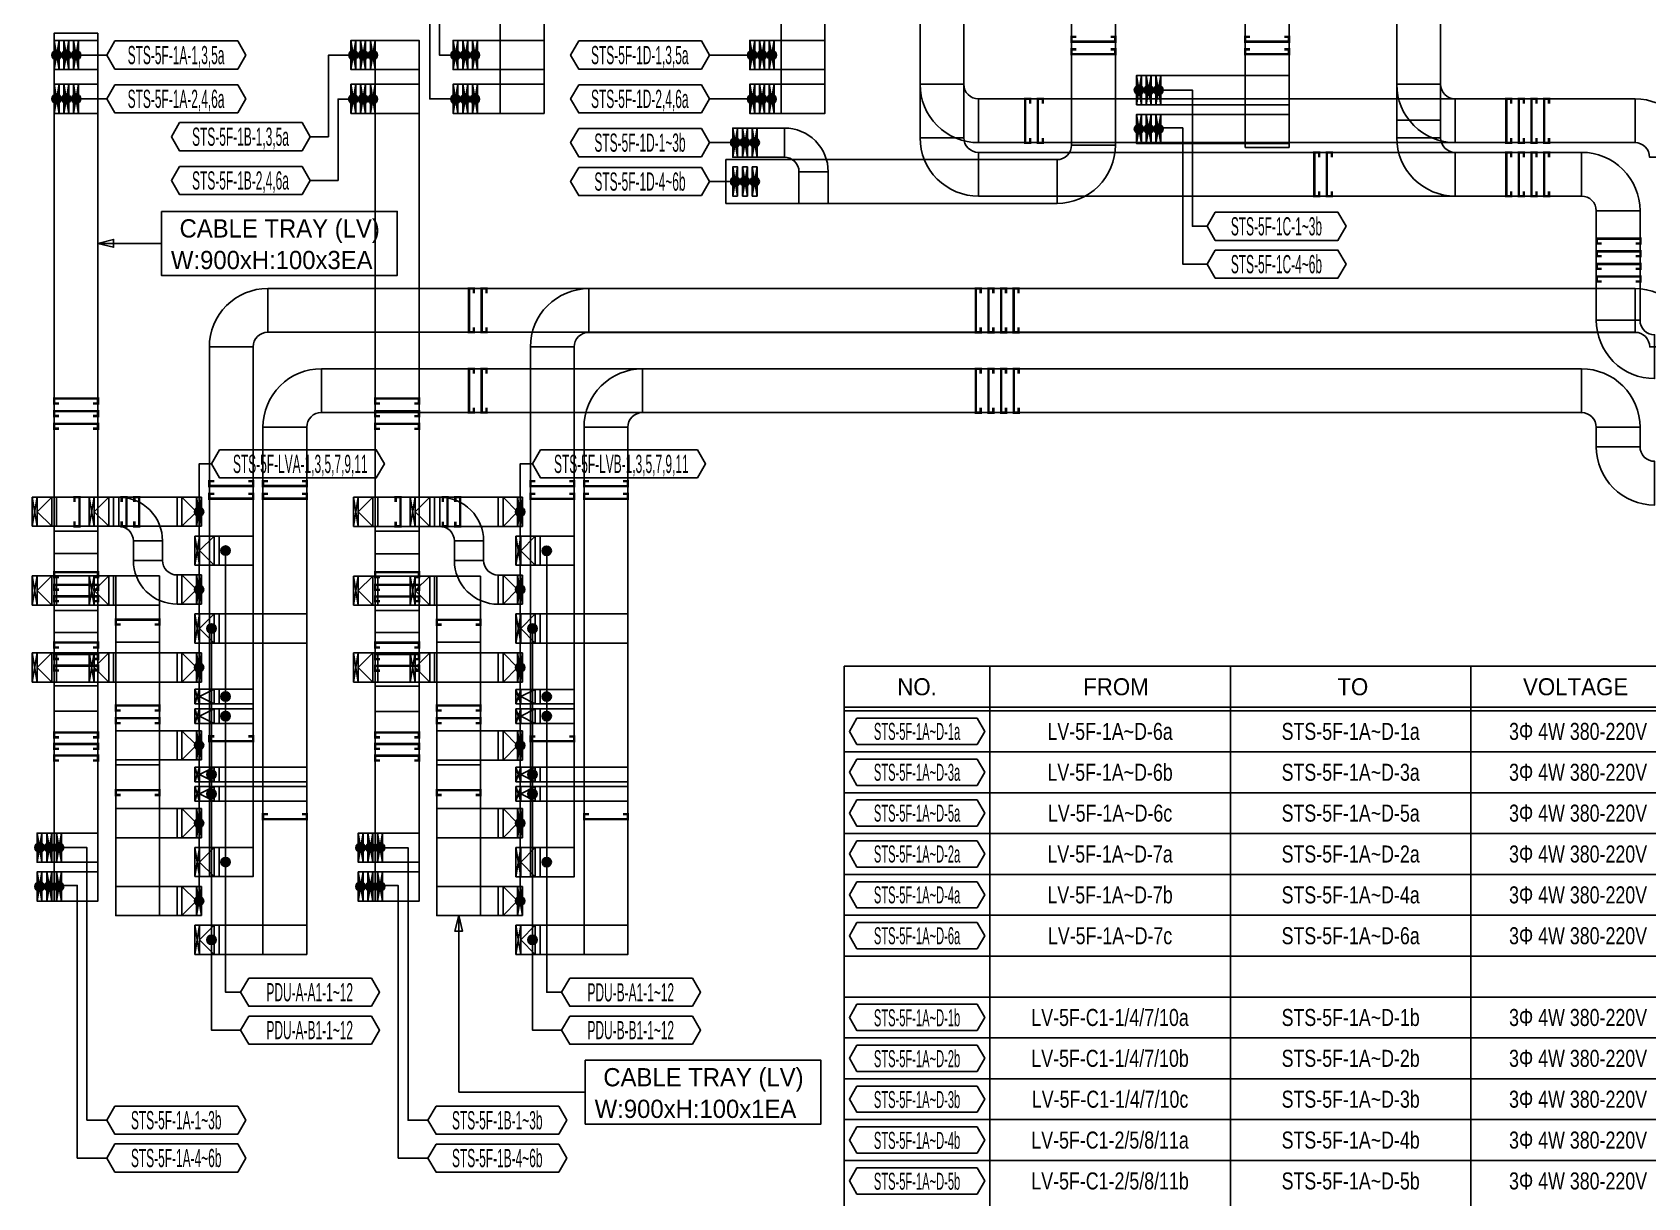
# Model space of a CAD drawing. Header units: millimetres. Extents: x -19577 to 374132, y 182625 to 847314.
# Drawn here: x 310800 to 344008, y 382614 to 406567 of the extents above; entities that cross this region are included whole.
import ezdxf
from ezdxf.enums import TextEntityAlignment as Align

# ---------------------------------------------------------------- set-up
doc = ezdxf.new("R2010")
doc.units = ezdxf.units.MM
doc.header["$LTSCALE"] = 150
for name, color, linetype in [('-----26 Electrical Cable Tray_HV_N', 30, 'Continuous'), ('-----26 Electrical Cable Tray_HV_발전기 B', 103, 'Continuous'), ('-----26 Electrical Cable Tray_LV_STS1', 3, 'Continuous'), ('-----26 Electrical Cable Tray_LV_STS2', 2, 'Continuous'), ('-----26 Electrical Cable Tray_LV_STS3', 151, 'Continuous'), ('-----26 Electrical Cable Tray_LV_STSPDU_A', 181, 'Continuous'), ('-----26 Electrical Cable Tray_LV_STSPDU_B', 41, 'Continuous'), ('-----29 Cable Schedule', 1, 'Continuous'), ('-----29 주기', 1, 'Continuous'), ('-----30 Text', 2, 'Continuous'), ('-----99 Cable Schedule', 2, 'Continuous')]:
    doc.layers.add(name, color=color, linetype=linetype)
doc.styles.add('ELEC', font='Dotum.ttf')

# ---------------------------------------------------------------- blocks, each defined once
blk = doc.blocks.new('A$495596483691')
at = {"color": 0}
for p, q in [((100, 600), (0, 600)), ((0, 600), (0, 0)), ((500, 600), (100, 600)), ((500, 0), (500, 600)), ((0, 0), (100, 0)), ((100, 0), (500, 0))]:
    blk.add_line(p, q, dxfattribs=at)
at = {"color": 8}
for p, q in [((400, 300), (100, 600)), ((100, 600), (100, 0)), ((400, 0), (400, 600)), ((400, 600), (500, 0)), ((500, 600), (400, 0)), ((400, 300), (100, 0))]:
    blk.add_line(p, q, dxfattribs=at)
blk = doc.blocks.new('A$C9a0ab699')
h = blk.add_hatch(color=0)
edge = h.paths.add_edge_path()
edge.add_arc((64, 64), 64, 720, 1080, ccw=False)
at = {"color": 0}
blk.add_circle((64, 64), 64, dxfattribs=at)
blk = doc.blocks.new('A$550585017316')
at = {"color": 0}
for p, q in [((400, 300), (0, 300)), ((0, 300), (0, 0)), ((0, 0), (400, 0)), ((500, 300), (400, 300)), ((400, 0), (500, 0)), ((500, 0), (500, 300))]:
    blk.add_line(p, q, dxfattribs=at)
at = {"color": 8}
for p, q in [((100, 0), (0, 300)), ((0, 0), (100, 300)), ((100, 150), (400, 300)), ((100, 300), (100, 0)), ((100, 150), (400, 0)), ((400, 0), (400, 300))]:
    blk.add_line(p, q, dxfattribs=at)

msp = doc.modelspace()

# ---------------------------------------------------------------- linework, layer by layer
at = {"layer": '-----26 Electrical Cable Tray_HV_N', "color": 1, "elevation": 0}
for points in [[(313455, 402887), (313455, 401572), (318302, 401572), (318302, 402887)], [(322167, 385440), (322167, 384125), (327013, 384125), (327013, 385440)]]:
    msp.add_lwpolyline(points, close=True, dxfattribs=at)
for points in [[(312150, 402229), (312470, 402309), (312470, 402149), (312150, 402229), (313455, 402229)], [(319565, 388412), (319645, 388092), (319485, 388092), (319565, 388412), (319565, 384783)], [(319565, 384783), (322167, 384783)]]:
    msp.add_lwpolyline(points, dxfattribs=at)
at = {"layer": '-----26 Electrical Cable Tray_LV_STS1', "elevation": 0}
for points in [[(321319, 416150), (320419, 416150), (320419, 404900), (321319, 404900)], [(321319, 416150), (320419, 416150), (320419, 404900), (321319, 404900)], [(321319, 416150), (320419, 416150), (320419, 404900), (321319, 404900)], [(312150, 406550), (311250, 406550), (311250, 395852), (312150, 395852)], [(312150, 406550), (311250, 406550), (311250, 395852), (312150, 395852)], [(312150, 406550), (311250, 406550), (311250, 395852), (312150, 395852)], [(312150, 406550), (311250, 406550), (311250, 394232), (312150, 394232)], [(312150, 406550), (311250, 406550), (311250, 394232), (312150, 394232)], [(312150, 406550), (311250, 406550), (311250, 394232), (312150, 394232)], [(312150, 406550), (311250, 406550), (311250, 392612), (312150, 392612)], [(312150, 406550), (311250, 406550), (311250, 392612), (312150, 392612)], [(312150, 406550), (311250, 406550), (311250, 392612), (312150, 392612)], [(318750, 406400), (317850, 406400), (317850, 395850), (318750, 395850)], [(318750, 406400), (317850, 406400), (317850, 395850), (318750, 395850)], [(318750, 406400), (317850, 406400), (317850, 395850), (318750, 395850)], [(318750, 406400), (317850, 406400), (317850, 395850), (318750, 395850)], [(318750, 406400), (317850, 406400), (317850, 395850), (318750, 395850)], [(318750, 406400), (317850, 406400), (317850, 394230), (318750, 394230)], [(318750, 406400), (317850, 406400), (317850, 394230), (318750, 394230)], [(318750, 406400), (317850, 406400), (317850, 394230), (318750, 394230)], [(318750, 406400), (317850, 406400), (317850, 394230), (318750, 394230)], [(318750, 406400), (317850, 406400), (317850, 394230), (318750, 394230)], [(318750, 406400), (317850, 406400), (317850, 392610), (318750, 392610)], [(318750, 406400), (317850, 406400), (317850, 392610), (318750, 392610)], [(318750, 406400), (317850, 406400), (317850, 392610), (318750, 392610)], [(318750, 406400), (317850, 406400), (317850, 392610), (318750, 392610)], [(318750, 406400), (317850, 406400), (317850, 392610), (318750, 392610)]]:
    msp.add_lwpolyline(points, close=True, dxfattribs=at)
at = {"layer": '-----26 Electrical Cable Tray_LV_STS1'}
for points in [[(327094, 415050), (326194, 415050), (326194, 404900), (327094, 404900)], [(327094, 415050), (326194, 415050), (326194, 404900), (327094, 404900)], [(327094, 415050), (326194, 415050), (326194, 404900), (327094, 404900)], [(312150, 406550), (311250, 406550), (311250, 395852), (312150, 395852)], [(312150, 406550), (311250, 406550), (311250, 395852), (312150, 395852)], [(312150, 406550), (311250, 406550), (311250, 394232), (312150, 394232)], [(312150, 406550), (311250, 406550), (311250, 394232), (312150, 394232)], [(312150, 406550), (311250, 406550), (311250, 392612), (312150, 392612)], [(312150, 406550), (311250, 406550), (311250, 392612), (312150, 392612)], [(311250, 405800), (311250, 406400), (312150, 406400), (312150, 405800)], [(311350, 405800), (311350, 406400), (311250, 406400), (311250, 405800)], [(311550, 405800), (311550, 406400), (311450, 406400), (311450, 405800)], [(311450, 405800), (311450, 406400), (312150, 406400), (312150, 405800)], [(311750, 405800), (311750, 406400), (311650, 406400), (311650, 405800)], [(311650, 405800), (311650, 406400), (312150, 406400), (312150, 405800)], [(317350, 405800), (317350, 406400), (318750, 406400), (318750, 405800)], [(317450, 405800), (317450, 406400), (317350, 406400), (317350, 405800)], [(317650, 405800), (317650, 406400), (317550, 406400), (317550, 405800)], [(317550, 405800), (317550, 406400), (318750, 406400), (318750, 405800)], [(317850, 405800), (317850, 406400), (317750, 406400), (317750, 405800)], [(317750, 405800), (317750, 406400), (318750, 406400), (318750, 405800)], [(319450, 405800), (319450, 406400), (321319, 406400), (321319, 405800)], [(319550, 405800), (319550, 406400), (319450, 406400), (319450, 405800)], [(319750, 405800), (319750, 406400), (319650, 406400), (319650, 405800)], [(319650, 405800), (319650, 406400), (321319, 406400), (321319, 405800)], [(319950, 405800), (319950, 406400), (319850, 406400), (319850, 405800)], [(319850, 405800), (319850, 406400), (321319, 406400), (321319, 405800)], [(325550, 405800), (325550, 406400), (327094, 406400), (327094, 405800)], [(325650, 405800), (325650, 406400), (325550, 406400), (325550, 405800)], [(325850, 405800), (325850, 406400), (325750, 406400), (325750, 405800)], [(325750, 405800), (325750, 406400), (327094, 406400), (327094, 405800)], [(326050, 405800), (326050, 406400), (325950, 406400), (325950, 405800)], [(325950, 405800), (325950, 406400), (327094, 406400), (327094, 405800)], [(311250, 404900), (311250, 405500), (312150, 405500), (312150, 404900)], [(311350, 404900), (311350, 405500), (311250, 405500), (311250, 404900)], [(311550, 404900), (311550, 405500), (311450, 405500), (311450, 404900)], [(311450, 404900), (311450, 405500), (312150, 405500), (312150, 404900)], [(311750, 404900), (311750, 405500), (311650, 405500), (311650, 404900)], [(311650, 404900), (311650, 405500), (312150, 405500), (312150, 404900)], [(317350, 404900), (317350, 405500), (318750, 405500), (318750, 404900)], [(317450, 404900), (317450, 405500), (317350, 405500), (317350, 404900)], [(317650, 404900), (317650, 405500), (317550, 405500), (317550, 404900)], [(317550, 404900), (317550, 405500), (318750, 405500), (318750, 404900)], [(317850, 404900), (317850, 405500), (317750, 405500), (317750, 404900)], [(317750, 404900), (317750, 405500), (318750, 405500), (318750, 404900)], [(319450, 404900), (319450, 405500), (321319, 405500), (321319, 404900)], [(319550, 404900), (319550, 405500), (319450, 405500), (319450, 404900)], [(319750, 404900), (319750, 405500), (319650, 405500), (319650, 404900)], [(319650, 404900), (319650, 405500), (321319, 405500), (321319, 404900)], [(319950, 404900), (319950, 405500), (319850, 405500), (319850, 404900)], [(319850, 404900), (319850, 405500), (321319, 405500), (321319, 404900)], [(325550, 404900), (325550, 405500), (327094, 405500), (327094, 404900)], [(325650, 404900), (325650, 405500), (325550, 405500), (325550, 404900)], [(325850, 404900), (325850, 405500), (325750, 405500), (325750, 404900)], [(325750, 404900), (325750, 405500), (327094, 405500), (327094, 404900)], [(326050, 404900), (326050, 405500), (325950, 405500), (325950, 404900)], [(325950, 404900), (325950, 405500), (327094, 405500), (327094, 404900)]]:
    msp.add_lwpolyline(points, close=True, dxfattribs=at)
for points in [[(311250, 405800), (311350, 406400)], [(311250, 406400), (311350, 405800)], [(311450, 405800), (311550, 406400)], [(311450, 406400), (311550, 405800)], [(311650, 405800), (311750, 406400)], [(311650, 406400), (311750, 405800)], [(317350, 405800), (317450, 406400)], [(317350, 406400), (317450, 405800)], [(317550, 405800), (317650, 406400)], [(317550, 406400), (317650, 405800)], [(317750, 405800), (317850, 406400)], [(317750, 406400), (317850, 405800)], [(319450, 405800), (319550, 406400)], [(319450, 406400), (319550, 405800)], [(319650, 405800), (319750, 406400)], [(319650, 406400), (319750, 405800)], [(319850, 405800), (319950, 406400)], [(319850, 406400), (319950, 405800)], [(325550, 405800), (325650, 406400)], [(325550, 406400), (325650, 405800)], [(325750, 405800), (325850, 406400)], [(325750, 406400), (325850, 405800)], [(325950, 405800), (326050, 406400)], [(325950, 406400), (326050, 405800)], [(311250, 404900), (311350, 405500)], [(311250, 405500), (311350, 404900)], [(311450, 404900), (311550, 405500)], [(311450, 405500), (311550, 404900)], [(311650, 404900), (311750, 405500)], [(311650, 405500), (311750, 404900)], [(317350, 404900), (317450, 405500)], [(317350, 405500), (317450, 404900)], [(317550, 404900), (317650, 405500)], [(317550, 405500), (317650, 404900)], [(317750, 404900), (317850, 405500)], [(317750, 405500), (317850, 404900)], [(319450, 404900), (319550, 405500)], [(319450, 405500), (319550, 404900)], [(319650, 404900), (319750, 405500)], [(319650, 405500), (319750, 404900)], [(319850, 404900), (319950, 405500)], [(319850, 405500), (319950, 404900)], [(325550, 404900), (325650, 405500)], [(325550, 405500), (325650, 404900)], [(325750, 404900), (325850, 405500)], [(325750, 405500), (325850, 404900)], [(325950, 404900), (326050, 405500)], [(325950, 405500), (326050, 404900)]]:
    msp.add_lwpolyline(points, dxfattribs=at)
at = {"layer": '-----26 Electrical Cable Tray_LV_STS1', "ltscale": 7.5, "const_width": 50, "elevation": 0}
for points in [[(311350, 398940), (311250, 398940), (311250, 399040), (312150, 399040), (312150, 398940), (312050, 398940)], [(317950, 398939), (317850, 398939), (317850, 399039), (318750, 399039), (318750, 398939), (318650, 398939)], [(311350, 398681), (311250, 398681), (311250, 398781), (312150, 398781), (312150, 398681), (312050, 398681)], [(311350, 398421), (311250, 398421), (311250, 398521), (312150, 398521), (312150, 398421), (312050, 398421)], [(317950, 398679), (317850, 398679), (317850, 398779), (318750, 398779), (318750, 398679), (318650, 398679)], [(317950, 398419), (317850, 398419), (317850, 398519), (318750, 398519), (318750, 398419), (318650, 398419)], [(311350, 395372), (311250, 395372), (311250, 395472), (312150, 395472), (312150, 395372), (312050, 395372)], [(311350, 395112), (311250, 395112), (311250, 395212), (312150, 395212), (312150, 395112), (312050, 395112)], [(317950, 395370), (317850, 395370), (317850, 395470), (318750, 395470), (318750, 395370), (318650, 395370)], [(317950, 395110), (317850, 395110), (317850, 395210), (318750, 395210), (318750, 395110), (318650, 395110)], [(311350, 393924), (311250, 393924), (311250, 394024), (312150, 394024), (312150, 393924), (312050, 393924)], [(317950, 393922), (317850, 393922), (317850, 394022), (318750, 394022), (318750, 393922), (318650, 393922)]]:
    msp.add_lwpolyline(points, dxfattribs=at)
at = {"layer": '-----26 Electrical Cable Tray_LV_STS2'}
for points in [[(332165, 404250), (333065, 404250), (333065, 415650), (332165, 415650)], [(335735, 404200), (336635, 404200), (336635, 415650), (335735, 415650)], [(332165, 404250), (333065, 404250), (333065, 413234), (332165, 413234)], [(335735, 404200), (336635, 404200), (336635, 413234), (335735, 413234)], [(332165, 404250), (333065, 404250), (333065, 409923), (332165, 409923)], [(335735, 404200), (336635, 404200), (336635, 409923), (335735, 409923)], [(331865, 403950), (331865, 403050), (325060, 403050), (325060, 403950)], [(331865, 403950), (331865, 403050), (325060, 403050), (325060, 403950)], [(331865, 403950), (331865, 403050), (325060, 403050), (325060, 403950)]]:
    msp.add_lwpolyline(points, close=True, dxfattribs=at)
at = {"layer": '-----26 Electrical Cable Tray_LV_STS2', "ltscale": 7.5, "const_width": 50, "elevation": 0}
for points in [[(332965, 406476), (333065, 406476), (333065, 406376), (332165, 406376), (332165, 406476), (332265, 406476)], [(336535, 406476), (336635, 406476), (336635, 406376), (335735, 406376), (335735, 406476), (335835, 406476)], [(332965, 406217), (333065, 406217), (333065, 406117), (332165, 406117), (332165, 406217), (332265, 406217)], [(336535, 406217), (336635, 406217), (336635, 406117), (335735, 406117), (335735, 406217), (335835, 406217)], [(311350, 394875), (311250, 394875), (311250, 394975), (312150, 394975), (312150, 394875), (312050, 394875)], [(317950, 394873), (317850, 394873), (317850, 394973), (318750, 394973), (318750, 394873), (318650, 394873)], [(311350, 393686), (311250, 393686), (311250, 393786), (312150, 393786), (312150, 393686), (312050, 393686)], [(311350, 393449), (311250, 393449), (311250, 393549), (312150, 393549), (312150, 393449), (312050, 393449)], [(317950, 393685), (317850, 393685), (317850, 393785), (318750, 393785), (318750, 393685), (318650, 393685)], [(317950, 393447), (317850, 393447), (317850, 393547), (318750, 393547), (318750, 393447), (318650, 393447)], [(311350, 392076), (311250, 392076), (311250, 392176), (312150, 392176), (312150, 392076), (312050, 392076)], [(317950, 392075), (317850, 392075), (317850, 392175), (318750, 392175), (318750, 392075), (318650, 392075)], [(311350, 391839), (311250, 391839), (311250, 391939), (312150, 391939), (312150, 391839), (312050, 391839)], [(317950, 391838), (317850, 391838), (317850, 391938), (318750, 391938), (318750, 391838), (318650, 391838)], [(311350, 391602), (311250, 391602), (311250, 391702), (312150, 391702), (312150, 391602), (312050, 391602)], [(317950, 391600), (317850, 391600), (317850, 391700), (318750, 391700), (318750, 391600), (318650, 391600)]]:
    msp.add_lwpolyline(points, dxfattribs=at)
at = {"layer": '-----26 Electrical Cable Tray_LV_STS2', "elevation": 0}
for points in [[(333500, 405680), (336635, 405680), (336635, 405080), (333500, 405080)], [(333600, 405080), (333600, 405680), (333500, 405680), (333500, 405080)], [(333800, 405080), (333800, 405680), (333700, 405680), (333700, 405080)], [(334000, 405080), (334000, 405680), (333900, 405680), (333900, 405080)], [(333500, 404880), (336635, 404880), (336635, 404280), (333500, 404280)], [(333600, 404280), (333600, 404880), (333500, 404880), (333500, 404280)], [(333800, 404280), (333800, 404880), (333700, 404880), (333700, 404280)], [(334000, 404280), (334000, 404880), (333900, 404880), (333900, 404280)], [(325200, 404600), (326261, 404600), (326261, 404000), (325200, 404000)], [(325300, 404000), (325300, 404600), (325200, 404600), (325200, 404000)], [(325200, 404600), (326261, 404600), (326261, 404000), (325200, 404000)], [(325200, 404600), (326261, 404600), (326261, 404000), (325200, 404000)], [(325500, 404000), (325500, 404600), (325400, 404600), (325400, 404000)], [(325700, 404000), (325700, 404600), (325600, 404600), (325600, 404000)], [(325300, 403200), (325300, 403800), (325200, 403800), (325200, 403200)], [(325500, 403200), (325500, 403800), (325400, 403800), (325400, 403200)], [(325700, 403200), (325700, 403800), (325600, 403800), (325600, 403200)], [(326561, 403050), (326561, 403700), (327161, 403700), (327161, 403050)], [(326561, 403050), (326561, 403700), (327161, 403700), (327161, 403050)], [(326561, 403050), (326561, 403700), (327161, 403700), (327161, 403050)], [(312150, 396317), (311250, 396317), (311250, 389509), (312150, 389509)], [(318750, 396315), (317850, 396315), (317850, 389508), (318750, 389508)], [(312150, 394682), (311250, 394682), (311250, 388709), (312150, 388709)], [(318750, 394680), (317850, 394680), (317850, 388708), (318750, 388708)], [(312150, 393133), (311250, 393133), (311250, 388709), (312150, 388709)], [(318750, 393131), (317850, 393131), (317850, 388708), (318750, 388708)], [(310899, 390109), (312150, 390109), (312150, 389509), (310899, 389509)], [(310999, 389509), (310999, 390109), (310899, 390109), (310899, 389509)], [(311199, 389509), (311199, 390109), (311099, 390109), (311099, 389509)], [(311399, 389509), (311399, 390109), (311299, 390109), (311299, 389509)], [(317499, 390108), (318750, 390108), (318750, 389508), (317499, 389508)], [(317599, 389508), (317599, 390108), (317499, 390108), (317499, 389508)], [(317799, 389508), (317799, 390108), (317699, 390108), (317699, 389508)], [(317999, 389508), (317999, 390108), (317899, 390108), (317899, 389508)], [(310899, 389309), (312150, 389309), (312150, 388709), (310899, 388709)], [(310999, 388709), (310999, 389309), (310899, 389309), (310899, 388709)], [(311199, 388709), (311199, 389309), (311099, 389309), (311099, 388709)], [(311399, 388709), (311399, 389309), (311299, 389309), (311299, 388709)], [(317499, 389308), (318750, 389308), (318750, 388708), (317499, 388708)], [(317599, 388708), (317599, 389308), (317499, 389308), (317499, 388708)], [(317799, 388708), (317799, 389308), (317699, 389308), (317699, 388708)], [(317999, 388708), (317999, 389308), (317899, 389308), (317899, 388708)]]:
    msp.add_lwpolyline(points, close=True, dxfattribs=at)
for points in [[(333500, 405080), (333600, 405680)], [(333500, 405680), (333600, 405080)], [(333700, 405080), (333800, 405680)], [(333700, 405680), (333800, 405080)], [(333900, 405080), (334000, 405680)], [(333900, 405680), (334000, 405080)], [(333500, 404280), (333600, 404880)], [(333500, 404880), (333600, 404280)], [(333700, 404280), (333800, 404880)], [(333700, 404880), (333800, 404280)], [(333900, 404280), (334000, 404880)], [(333900, 404880), (334000, 404280)], [(325200, 404000), (325300, 404600)], [(325200, 404600), (325300, 404000)], [(325400, 404000), (325500, 404600)], [(325400, 404600), (325500, 404000)], [(325600, 404000), (325700, 404600)], [(325600, 404600), (325700, 404000)], [(325200, 403200), (325300, 403800)], [(325200, 403800), (325300, 403200)], [(325400, 403200), (325500, 403800)], [(325400, 403800), (325500, 403200)], [(325600, 403200), (325700, 403800)], [(325600, 403800), (325700, 403200)], [(310899, 389509), (310999, 390109)], [(310899, 390109), (310999, 389509)], [(311099, 389509), (311199, 390109)], [(311099, 390109), (311199, 389509)], [(311299, 389509), (311399, 390109)], [(311299, 390109), (311399, 389509)], [(317499, 389508), (317599, 390108)], [(317499, 390108), (317599, 389508)], [(317699, 389508), (317799, 390108)], [(317699, 390108), (317799, 389508)], [(317899, 389508), (317999, 390108)], [(317899, 390108), (317999, 389508)], [(310899, 388709), (310999, 389309)], [(310899, 389309), (310999, 388709)], [(311099, 388709), (311199, 389309)], [(311099, 389309), (311199, 388709)], [(311299, 388709), (311399, 389309)], [(311299, 389309), (311399, 388709)], [(317499, 388708), (317599, 389308)], [(317499, 389308), (317599, 388708)], [(317699, 388708), (317799, 389308)], [(317699, 389308), (317799, 388708)], [(317899, 388708), (317999, 389308)], [(317899, 389308), (317999, 388708)]]:
    msp.add_lwpolyline(points, dxfattribs=at)
msp.add_lwpolyline([(326561, 403700), (326561, 403700, 0.414214), (326261, 404000), (326261, 404000), (326261, 404600, -0.414214), (327161, 403700)], format="xyb", close=True, dxfattribs=at)
msp.add_lwpolyline([(326561, 403700), (326561, 403700, 0.414214), (326261, 404000), (326261, 404000), (326261, 404600, -0.414214), (327161, 403700)], format="xyb", close=True, dxfattribs=at)
msp.add_lwpolyline([(326561, 403700), (326561, 403700, 0.414214), (326261, 404000), (326261, 404000), (326261, 404600, -0.414214), (327161, 403700)], format="xyb", close=True, dxfattribs=at)
at = {"layer": '-----26 Electrical Cable Tray_LV_STS2'}
msp.add_lwpolyline([(332165, 404250), (332165, 404250, -0.414214), (331865, 403950), (331865, 403950), (331865, 403050, 0.414214), (333065, 404250)], format="xyb", close=True, dxfattribs=at)
msp.add_lwpolyline([(332165, 404250), (332165, 404250, -0.414214), (331865, 403950), (331865, 403950), (331865, 403050, 0.414214), (333065, 404250)], format="xyb", close=True, dxfattribs=at)
msp.add_lwpolyline([(332165, 404250), (332165, 404250, -0.414214), (331865, 403950), (331865, 403950), (331865, 403050, 0.414214), (333065, 404250)], format="xyb", close=True, dxfattribs=at)
at = {"layer": '-----26 Electrical Cable Tray_LV_STS3', "elevation": 0}
for points in [[(313777, 397013), (311300, 397013), (311300, 396413), (313777, 396413)], [(312577, 397013), (312470, 397013), (312470, 396413), (312577, 396413)], [(320377, 397012), (317900, 397012), (317900, 396412), (320377, 396412)], [(319177, 397012), (319070, 397012), (319070, 396412), (319177, 396412)], [(312877, 396113), (312877, 395713), (313477, 395713), (313477, 396113)], [(319477, 396112), (319477, 395712), (320077, 395712), (320077, 396112)], [(313415, 395393), (311300, 395393), (311300, 394793), (313415, 394793)], [(313415, 395393), (312470, 395393), (312470, 394793), (313415, 394793)], [(313415, 395393), (312515, 395393), (312515, 391510), (313415, 391510)], [(320015, 395392), (317900, 395392), (317900, 394792), (320015, 394792)], [(320015, 395392), (319070, 395392), (319070, 394792), (320015, 394792)], [(320015, 395392), (319115, 395392), (319115, 391508), (320015, 391508)], [(313415, 394029), (312515, 394029), (312515, 388412), (313415, 388412)], [(320015, 394029), (319115, 394029), (319115, 388412), (320015, 388412)], [(313415, 393812), (311300, 393812), (311300, 393212), (313415, 393212)], [(313415, 393812), (312470, 393812), (312470, 393212), (313415, 393212)], [(313777, 393812), (312515, 393812), (312515, 393212), (313777, 393212)], [(320015, 393812), (317900, 393812), (317900, 393212), (320015, 393212)], [(320015, 393812), (319070, 393812), (319070, 393212), (320015, 393212)], [(320377, 393810), (319115, 393810), (319115, 393210), (320377, 393210)], [(313777, 392212), (312515, 392212), (312515, 391612), (313777, 391612)], [(320377, 392210), (319115, 392210), (319115, 391610), (320377, 391610)], [(313777, 390612), (312515, 390612), (312515, 390012), (313777, 390012)], [(320377, 390612), (319115, 390612), (319115, 390012), (320377, 390012)], [(313777, 389012), (312515, 389012), (312515, 388412), (313777, 388412)], [(320377, 389012), (319115, 389012), (319115, 388412), (320377, 388412)]]:
    msp.add_lwpolyline(points, close=True, dxfattribs=at)
at = {"layer": '-----26 Electrical Cable Tray_LV_STS3', "ltscale": 7.5, "const_width": 50, "elevation": 0}
for points in [[(311669, 396913), (311669, 397013), (311769, 397013), (311769, 396413), (311669, 396413), (311669, 396513)], [(312637, 396913), (312637, 397013), (312737, 397013), (312737, 396413), (312637, 396413), (312637, 396513)], [(312897, 396913), (312897, 397013), (312997, 397013), (312997, 396413), (312897, 396413), (312897, 396513)], [(318269, 396912), (318269, 397012), (318369, 397012), (318369, 396412), (318269, 396412), (318269, 396512)], [(319237, 396912), (319237, 397012), (319337, 397012), (319337, 396412), (319237, 396412), (319237, 396512)], [(319497, 396912), (319497, 397012), (319597, 397012), (319597, 396412), (319497, 396412), (319497, 396512)], [(312615, 394394), (312515, 394394), (312515, 394494), (313415, 394494), (313415, 394394), (313315, 394394)], [(319215, 394392), (319115, 394392), (319115, 394492), (320015, 394492), (320015, 394392), (319915, 394392)], [(312615, 392629), (312515, 392629), (312515, 392729), (313415, 392729), (313415, 392629), (313315, 392629)], [(319215, 392629), (319115, 392629), (319115, 392729), (320015, 392729), (320015, 392629), (319915, 392629)], [(312615, 392369), (312515, 392369), (312515, 392469), (313415, 392469), (313415, 392369), (313315, 392369)], [(319215, 392369), (319115, 392369), (319115, 392469), (320015, 392469), (320015, 392369), (319915, 392369)], [(312615, 390891), (312515, 390891), (312515, 390991), (313415, 390991), (313415, 390891), (313315, 390891)], [(319215, 390891), (319115, 390891), (319115, 390991), (320015, 390991), (320015, 390891), (319915, 390891)]]:
    msp.add_lwpolyline(points, dxfattribs=at)
at = {"layer": '-----26 Electrical Cable Tray_LV_STS3', "elevation": 0}
for points in [[(312877, 396113), (312877, 396113, 0.414214), (312577, 396413), (312577, 396413), (312577, 397013, -0.414214), (313477, 396113)], [(319477, 396112), (319477, 396112, 0.414214), (319177, 396412), (319177, 396412), (319177, 397012, -0.414214), (320077, 396112)], [(313477, 395713), (313477, 395713, 0.414214), (313777, 395413), (313777, 395413), (313777, 394813, -0.414214), (312877, 395713)], [(320077, 395712), (320077, 395712, 0.414214), (320377, 395412), (320377, 395412), (320377, 394812, -0.414214), (319477, 395712)]]:
    msp.add_lwpolyline(points, format="xyb", close=True, dxfattribs=at)
at = {"layer": '-----26 Electrical Cable Tray_LV_STSPDU_A'}
for points in [[(329950, 415650), (329050, 415650), (329050, 404400), (329950, 404400)], [(339750, 415650), (338850, 415650), (338850, 404400), (339750, 404400)], [(339750, 412100), (338850, 412100), (338850, 404762), (339750, 404762)]]:
    msp.add_lwpolyline(points, close=True, dxfattribs=at)
at = {"layer": '-----26 Electrical Cable Tray_LV_STSPDU_A', "elevation": 0}
for points in [[(329950, 412100), (329050, 412100), (329050, 404400), (329950, 404400)], [(330250, 404100), (330250, 403200), (342650, 403200), (342650, 404100)], [(330250, 404100), (330250, 403200), (342650, 403200), (342650, 404100)], [(340050, 404100), (340050, 403200), (342650, 403200), (342650, 404100)], [(340050, 404100), (340050, 403200), (342650, 403200), (342650, 404100)], [(343850, 400650), (342950, 400650), (342950, 402900), (343850, 402900)], [(343850, 400650), (342950, 400650), (342950, 402900), (343850, 402900)], [(343850, 400650), (342950, 400650), (342950, 402900), (343850, 402900)], [(343850, 400650), (342950, 400650), (342950, 402900), (343850, 402900)], [(315640, 401302), (315640, 400402), (343750, 400402), (343750, 401302)], [(315640, 401302), (315640, 400402), (343750, 400402), (343750, 401302)], [(322240, 401300), (322240, 400400), (343750, 400400), (343750, 401300)], [(322240, 401300), (322240, 400400), (343750, 400400), (343750, 401300)], [(315340, 400102), (314440, 400102), (314440, 392763), (315340, 392763)], [(315340, 400102), (314440, 400102), (314440, 389213), (315340, 389213)], [(321940, 400100), (321040, 400100), (321040, 392762), (321940, 392762)], [(321940, 400100), (321040, 400100), (321040, 389212), (321940, 389212)], [(315340, 395613), (314640, 395613), (314640, 396213), (315340, 396213)], [(321940, 395612), (321240, 395612), (321240, 396212), (321940, 396212)], [(315340, 392763), (314640, 392763), (314640, 393063), (315340, 393063)], [(321940, 392762), (321240, 392762), (321240, 393062), (321940, 393062)], [(315340, 392363), (314640, 392363), (314640, 392663), (315340, 392663)], [(321940, 392362), (321240, 392362), (321240, 392662), (321940, 392662)], [(315340, 389213), (314640, 389213), (314640, 389813), (315340, 389813)], [(321940, 389212), (321240, 389212), (321240, 389812), (321940, 389812)]]:
    msp.add_lwpolyline(points, close=True, dxfattribs=at)
at = {"layer": '-----26 Electrical Cable Tray_LV_STSPDU_A'}
for points in [[(330250, 404100), (330250, 404100, -0.414214), (329950, 404400), (329950, 404400), (329050, 404400, 0.414214), (330250, 403200)], [(330250, 404100), (330250, 404100, -0.414214), (329950, 404400), (329950, 404400), (329050, 404400, 0.414214), (330250, 403200)], [(340050, 404100), (340050, 404100, -0.414214), (339750, 404400), (339750, 404400), (338850, 404400, 0.414214), (340050, 403200)], [(340050, 404100), (340050, 404100, -0.414214), (339750, 404400), (339750, 404400), (338850, 404400, 0.414214), (340050, 403200)]]:
    msp.add_lwpolyline(points, format="xyb", close=True, dxfattribs=at)
at = {"layer": '-----26 Electrical Cable Tray_LV_STSPDU_A', "ltscale": 7.5, "const_width": 50, "elevation": 0}
for points in [[(337254, 403998), (337254, 404098), (337154, 404098), (337154, 403198), (337254, 403198), (337254, 403298)], [(337514, 403998), (337514, 404098), (337414, 404098), (337414, 403198), (337514, 403198), (337514, 403298)], [(341201, 403998), (341201, 404098), (341101, 404098), (341101, 403198), (341201, 403198), (341201, 403298)], [(341461, 403998), (341461, 404098), (341361, 404098), (341361, 403198), (341461, 403198), (341461, 403298)], [(341721, 403998), (341721, 404098), (341621, 404098), (341621, 403198), (341721, 403198), (341721, 403298)], [(341980, 403998), (341980, 404098), (341880, 404098), (341880, 403198), (341980, 403198), (341980, 403298)], [(343760, 402225), (343860, 402225), (343860, 402325), (342960, 402325), (342960, 402225), (343060, 402225)], [(343760, 401966), (343860, 401966), (343860, 402066), (342960, 402066), (342960, 401966), (343060, 401966)], [(343760, 401706), (343860, 401706), (343860, 401806), (342960, 401806), (342960, 401706), (343060, 401706)], [(343760, 401446), (343860, 401446), (343860, 401546), (342960, 401546), (342960, 401446), (343060, 401446)], [(319878, 401202), (319878, 401302), (319778, 401302), (319778, 400402), (319878, 400402), (319878, 400502)], [(320138, 401202), (320138, 401302), (320038, 401302), (320038, 400402), (320138, 400402), (320138, 400502)], [(330296, 401200), (330296, 401300), (330196, 401300), (330196, 400400), (330296, 400400), (330296, 400500)], [(330556, 401200), (330556, 401300), (330456, 401300), (330456, 400400), (330556, 400400), (330556, 400500)], [(330816, 401200), (330816, 401300), (330716, 401300), (330716, 400400), (330816, 400400), (330816, 400500)], [(331075, 401200), (331075, 401300), (330975, 401300), (330975, 400400), (331075, 400400), (331075, 400500)], [(315240, 397341), (315340, 397341), (315340, 397241), (314440, 397241), (314440, 397341), (314540, 397341)], [(321840, 397339), (321940, 397339), (321940, 397239), (321040, 397239), (321040, 397339), (321140, 397339)], [(315240, 397081), (315340, 397081), (315340, 396981), (314440, 396981), (314440, 397081), (314540, 397081)], [(321840, 397079), (321940, 397079), (321940, 396979), (321040, 396979), (321040, 397079), (321140, 397079)], [(315240, 392096), (315340, 392096), (315340, 391996), (314440, 391996), (314440, 392096), (314540, 392096)], [(321840, 392095), (321940, 392095), (321940, 391995), (321040, 391995), (321040, 392095), (321140, 392095)]]:
    msp.add_lwpolyline(points, dxfattribs=at)
at = {"layer": '-----26 Electrical Cable Tray_LV_STSPDU_A', "elevation": 0}
for points in [[(342650, 403200), (342650, 403200, -0.414214), (342950, 402900), (342950, 402900), (343850, 402900, 0.414214), (342650, 404100)], [(342650, 403200), (342650, 403200, -0.414214), (342950, 402900), (342950, 402900), (343850, 402900, 0.414214), (342650, 404100)], [(342650, 403200), (342650, 403200, -0.414214), (342950, 402900), (342950, 402900), (343850, 402900, 0.414214), (342650, 404100)], [(342650, 403200), (342650, 403200, -0.414214), (342950, 402900), (342950, 402900), (343850, 402900, 0.414214), (342650, 404100)], [(315640, 400402), (315640, 400402, 0.414214), (315340, 400102), (315340, 400102), (314440, 400102, -0.414214), (315640, 401302)], [(315640, 400402), (315640, 400402, 0.414214), (315340, 400102), (315340, 400102), (314440, 400102, -0.414214), (315640, 401302)], [(322240, 400400), (322240, 400400, 0.414214), (321940, 400100), (321940, 400100), (321040, 400100, -0.414214), (322240, 401300)], [(322240, 400400), (322240, 400400, 0.414214), (321940, 400100), (321940, 400100), (321040, 400100, -0.414214), (322240, 401300)], [(343750, 400400), (343750, 400400, -0.414214), (344050, 400100), (344050, 400100), (344950, 400100, 0.414214), (343750, 401300)], [(343750, 400400), (343750, 400400, -0.414214), (344050, 400100), (344050, 400100), (344950, 400100, 0.414214), (343750, 401300)], [(343750, 400400), (343750, 400400, -0.414214), (344050, 400100), (344050, 400100), (344950, 400100, 0.414214), (343750, 401300)], [(343750, 400400), (343750, 400400, -0.414214), (344050, 400100), (344050, 400100), (344950, 400100, 0.414214), (343750, 401300)], [(344150, 400350), (344150, 400350, -0.414214), (343850, 400650), (343850, 400650), (342950, 400650, 0.414214), (344150, 399450)], [(344150, 400350), (344150, 400350, -0.414214), (343850, 400650), (343850, 400650), (342950, 400650, 0.414214), (344150, 399450)], [(344150, 400350), (344150, 400350, -0.414214), (343850, 400650), (343850, 400650), (342950, 400650, 0.414214), (344150, 399450)], [(344150, 400350), (344150, 400350, -0.414214), (343850, 400650), (343850, 400650), (342950, 400650, 0.414214), (344150, 399450)]]:
    msp.add_lwpolyline(points, format="xyb", close=True, dxfattribs=at)
at = {"layer": '-----26 Electrical Cable Tray_LV_STSPDU_B', "elevation": 0}
for points in [[(329950, 414150), (329050, 414150), (329050, 405500), (329950, 405500)], [(339750, 414150), (338850, 414150), (338850, 405500), (339750, 405500)], [(329950, 410500), (329050, 410500), (329050, 405500), (329950, 405500)], [(339750, 410500), (338850, 410500), (338850, 405500), (339750, 405500)], [(330250, 405200), (330250, 404300), (343747, 404300), (343747, 405200)], [(330250, 405200), (330250, 404300), (343747, 404300), (343747, 405200)], [(340050, 405200), (340050, 404300), (343747, 404300), (343747, 405200)], [(340050, 405200), (340050, 404300), (343747, 404300), (343747, 405200)], [(316742, 399652), (316742, 398752), (342650, 398750), (342650, 399650)], [(316742, 399652), (316742, 398752), (342650, 398750), (342650, 399650)], [(323342, 399652), (323342, 398752), (342650, 398748), (342650, 399648)], [(323342, 399652), (323342, 398752), (342650, 398748), (342650, 399648)], [(316442, 398452), (315542, 398452), (315542, 387613), (316442, 387613)], [(323042, 398450), (322142, 398450), (322142, 387612), (323042, 387612)], [(343850, 398050), (342950, 398050), (342950, 398450), (343850, 398450)], [(343850, 398050), (342950, 398050), (342950, 398450), (343850, 398450)], [(343850, 398050), (342950, 398050), (342950, 398450), (343850, 398450)], [(343850, 398050), (342950, 398050), (342950, 398450), (343850, 398450)], [(316443, 394013), (314640, 394013), (314640, 394613), (316443, 394613)], [(323043, 394012), (321240, 394012), (321240, 394612), (323043, 394612)], [(316442, 391163), (314640, 391163), (314640, 391463), (316442, 391463)], [(323042, 391162), (321240, 391162), (321240, 391462), (323042, 391462)], [(316442, 390763), (314640, 390763), (314640, 391063), (316442, 391063)], [(323042, 390762), (321240, 390762), (321240, 391062), (323042, 391062)], [(316442, 387613), (314640, 387613), (314640, 388213), (316442, 388213)], [(323042, 387612), (321240, 387612), (321240, 388212), (323042, 388212)]]:
    msp.add_lwpolyline(points, close=True, dxfattribs=at)
for points in [[(330250, 405200), (330250, 405200, -0.414214), (329950, 405500), (329950, 405500), (329050, 405500, 0.414214), (330250, 404300)], [(330250, 405200), (330250, 405200, -0.414214), (329950, 405500), (329950, 405500), (329050, 405500, 0.414214), (330250, 404300)], [(340050, 405200), (340050, 405200, -0.414214), (339750, 405500), (339750, 405500), (338850, 405500, 0.414214), (340050, 404300)], [(340050, 405200), (340050, 405200, -0.414214), (339750, 405500), (339750, 405500), (338850, 405500, 0.414214), (340050, 404300)], [(343747, 404300), (343747, 404300, -0.414214), (344047, 404000), (344047, 404000), (344947, 404000, 0.414214), (343747, 405200)], [(343747, 404300), (343747, 404300, -0.414214), (344047, 404000), (344047, 404000), (344947, 404000, 0.414214), (343747, 405200)], [(343747, 404300), (343747, 404300, -0.414214), (344047, 404000), (344047, 404000), (344947, 404000, 0.414214), (343747, 405200)], [(343747, 404300), (343747, 404300, -0.414214), (344047, 404000), (344047, 404000), (344947, 404000, 0.414214), (343747, 405200)], [(316742, 398752), (316742, 398752, 0.414214), (316442, 398452), (316442, 398452), (315542, 398452, -0.414214), (316742, 399652)], [(316742, 398752), (316742, 398752, 0.414214), (316442, 398452), (316442, 398452), (315542, 398452, -0.414214), (316742, 399652)], [(323342, 398750), (323342, 398750, 0.414214), (323042, 398450), (323042, 398450), (322142, 398450, -0.414214), (323342, 399650)], [(323342, 398750), (323342, 398750, 0.414214), (323042, 398450), (323042, 398450), (322142, 398450, -0.414214), (323342, 399650)], [(342650, 398750), (342650, 398750, -0.414214), (342950, 398450), (342950, 398450), (343850, 398450, 0.414214), (342650, 399650)], [(342650, 398750), (342650, 398750, -0.414214), (342950, 398450), (342950, 398450), (343850, 398450, 0.414214), (342650, 399650)], [(342650, 398750), (342650, 398750, -0.414214), (342950, 398450), (342950, 398450), (343850, 398450, 0.414214), (342650, 399650)], [(342650, 398750), (342650, 398750, -0.414214), (342950, 398450), (342950, 398450), (343850, 398450, 0.414214), (342650, 399650)], [(344150, 397750), (344150, 397750, -0.414214), (343850, 398050), (343850, 398050), (342950, 398050, 0.414214), (344150, 396850)], [(344150, 397750), (344150, 397750, -0.414214), (343850, 398050), (343850, 398050), (342950, 398050, 0.414214), (344150, 396850)], [(344150, 397750), (344150, 397750, -0.414214), (343850, 398050), (343850, 398050), (342950, 398050, 0.414214), (344150, 396850)], [(344150, 397750), (344150, 397750, -0.414214), (343850, 398050), (343850, 398050), (342950, 398050, 0.414214), (344150, 396850)]]:
    msp.add_lwpolyline(points, format="xyb", close=True, dxfattribs=at)
at = {"layer": '-----26 Electrical Cable Tray_LV_STSPDU_B', "ltscale": 7.5, "const_width": 50, "elevation": 0}
for points in [[(331312, 405098), (331312, 405198), (331212, 405198), (331212, 404298), (331312, 404298), (331312, 404398)], [(331572, 405098), (331572, 405198), (331472, 405198), (331472, 404298), (331572, 404298), (331572, 404398)], [(341201, 405098), (341201, 405198), (341101, 405198), (341101, 404298), (341201, 404298), (341201, 404398)], [(341461, 405098), (341461, 405198), (341361, 405198), (341361, 404298), (341461, 404298), (341461, 404398)], [(341721, 405098), (341721, 405198), (341621, 405198), (341621, 404298), (341721, 404298), (341721, 404398)], [(341980, 405098), (341980, 405198), (341880, 405198), (341880, 404298), (341980, 404298), (341980, 404398)], [(319878, 399552), (319878, 399652), (319778, 399652), (319778, 398752), (319878, 398752), (319878, 398852)], [(320138, 399552), (320138, 399652), (320038, 399652), (320038, 398752), (320138, 398752), (320138, 398852)], [(330296, 399549), (330296, 399649), (330196, 399649), (330196, 398750), (330296, 398750), (330296, 398850)], [(330556, 399549), (330556, 399649), (330456, 399649), (330456, 398750), (330556, 398750), (330556, 398850)], [(330816, 399549), (330816, 399649), (330716, 399649), (330716, 398750), (330816, 398750), (330816, 398850)], [(331076, 399549), (331076, 399649), (330976, 399649), (330976, 398750), (331076, 398750), (331076, 398850)], [(316342, 397341), (316442, 397341), (316442, 397241), (315543, 397241), (315543, 397341), (315643, 397341)], [(322942, 397339), (323042, 397339), (323042, 397239), (322143, 397239), (322143, 397339), (322243, 397339)], [(316342, 397081), (316442, 397081), (316442, 396981), (315543, 396981), (315543, 397081), (315643, 397081)], [(322942, 397079), (323042, 397079), (323042, 396979), (322143, 396979), (322143, 397079), (322243, 397079)], [(316342, 390496), (316442, 390496), (316442, 390396), (315543, 390396), (315543, 390496), (315643, 390496)], [(322942, 390495), (323042, 390495), (323042, 390395), (322143, 390395), (322143, 390495), (322243, 390495)]]:
    msp.add_lwpolyline(points, dxfattribs=at)
at = {"layer": '-----99 Cable Schedule', "color": 1}
for points in [[(319900, 406100), (319169, 406100), (319169, 407774), (318596, 407774)], [(319900, 405200), (318969, 405200), (318969, 406874), (318596, 406874)], [(311282, 406100), (312332, 406100)], [(317818, 406096), (316886, 406096), (316886, 404422), (316513, 404422)], [(326000, 406100), (324722, 406100)], [(311282, 405200), (312332, 405200)], [(317818, 405196), (317086, 405196), (317086, 403522), (316513, 403522)], [(326000, 405200), (324722, 405200)]]:
    msp.add_lwpolyline(points, dxfattribs=at)
for points in [[(312499, 406389), (312332, 406100), (312499, 405811), (315022, 405811), (315188, 406100), (315022, 406389)], [(322033, 406389), (321866, 406100), (322033, 405811), (324555, 405811), (324722, 406100), (324555, 406389)], [(312499, 405489), (312332, 405200), (312499, 404911), (315022, 404911), (315188, 405200), (315022, 405489)], [(322033, 405489), (321866, 405200), (322033, 404911), (324555, 404911), (324722, 405200), (324555, 405489)], [(313824, 404711), (313658, 404422), (313824, 404134), (316347, 404134), (316513, 404422), (316347, 404711)], [(313824, 403811), (313658, 403522), (313824, 403234), (316347, 403234), (316513, 403522), (316347, 403811)], [(312499, 384495), (312332, 384207), (312499, 383918), (315022, 383918), (315188, 384207), (315022, 384495)], [(312499, 383718), (312332, 383429), (312499, 383140), (315022, 383140), (315188, 383429), (315022, 383718)]]:
    msp.add_lwpolyline(points, close=True, dxfattribs=at)
at = {"layer": '-----99 Cable Schedule', "color": 1, "elevation": 0}
for points in [[(333550, 405380), (334650, 405380), (334650, 402580), (334950, 402580)], [(333550, 404602), (334450, 404602), (334450, 401802), (334950, 401802)], [(325650, 404300), (324722, 404300)], [(325706, 403500), (324722, 403500)], [(314227, 388712), (314227, 397697), (314483, 397697)], [(320827, 388712), (320827, 397697), (321083, 397697)], [(314774, 395913), (314774, 386837), (315082, 386837)], [(321374, 395912), (321374, 386835), (321682, 386835)], [(314482, 394313), (314482, 386059), (315082, 386059)], [(321082, 394312), (321082, 386058), (321682, 386058)], [(310949, 389809), (311924, 389809), (311924, 384207), (312332, 384207)], [(317549, 389808), (318524, 389808), (318524, 384205), (318932, 384205)], [(310949, 389032), (311724, 389032), (311724, 383429), (312332, 383429)], [(317549, 389030), (318324, 389030), (318324, 383428), (318932, 383428)]]:
    msp.add_lwpolyline(points, dxfattribs=at)
for points in [[(322033, 404589), (321866, 404300), (322033, 404011), (324555, 404011), (324722, 404300), (324555, 404589)], [(322033, 403789), (321866, 403500), (322033, 403211), (324555, 403211), (324722, 403500), (324555, 403789)], [(335117, 402869), (334950, 402580), (335117, 402291), (337639, 402291), (337806, 402580), (337639, 402869)], [(335117, 402091), (334950, 401802), (335117, 401514), (337639, 401514), (337806, 401802), (337639, 402091)], [(314649, 397986), (314483, 397697), (314649, 397408), (317872, 397408), (318039, 397697), (317872, 397986)], [(321249, 397986), (321083, 397697), (321249, 397408), (324472, 397408), (324639, 397697), (324472, 397986)], [(315249, 387126), (315082, 386837), (315249, 386548), (317771, 386548), (317938, 386837), (317771, 387126)], [(321849, 387124), (321682, 386835), (321849, 386547), (324371, 386547), (324538, 386835), (324371, 387124)], [(315249, 386348), (315082, 386059), (315249, 385771), (317771, 385771), (317938, 386059), (317771, 386348)], [(321849, 386347), (321682, 386058), (321849, 385769), (324371, 385769), (324538, 386058), (324371, 386347)], [(319099, 384494), (318932, 384205), (319099, 383916), (321622, 383916), (321788, 384205), (321622, 384494)], [(319099, 383716), (318932, 383428), (319099, 383139), (321622, 383139), (321788, 383428), (321622, 383716)]]:
    msp.add_lwpolyline(points, close=True, dxfattribs=at)

# ---------------------------------------------------------------- block references
at = {"layer": '-----26 Electrical Cable Tray_LV_STS3', "xscale": -1}
for p in [(311300, 396413), (312470, 396413), (317900, 396412), (319070, 396412), (311300, 394793), (312470, 394793), (317900, 394792), (319070, 394792), (311300, 393212), (312470, 393212), (317900, 393212), (319070, 393212)]:
    msp.add_blockref('A$495596483691', p, dxfattribs=at)
at = {"layer": '-----26 Electrical Cable Tray_LV_STS3'}
for p in [(313777, 396413), (320377, 396412), (313777, 394813), (320377, 394812), (313777, 393212), (320377, 393210), (313777, 391612), (320377, 391610), (313777, 390012), (320377, 390012), (313777, 388412), (320377, 388412)]:
    msp.add_blockref('A$495596483691', p, dxfattribs=at)
at = {"layer": '-----26 Electrical Cable Tray_LV_STSPDU_A', "xscale": -1}
for p in [(314640, 395613), (321240, 395612), (314640, 389213), (321240, 389212)]:
    msp.add_blockref('A$495596483691', p, dxfattribs=at)
at = {"layer": '-----26 Electrical Cable Tray_LV_STSPDU_A'}
for p in [(314140, 392763), (320740, 392762), (314140, 392363), (320740, 392362)]:
    msp.add_blockref('A$550585017316', p, dxfattribs=at)
at = {"layer": '-----26 Electrical Cable Tray_LV_STSPDU_B', "xscale": -1}
for p in [(314640, 394013), (321240, 394012), (314640, 387613), (321240, 387612)]:
    msp.add_blockref('A$495596483691', p, dxfattribs=at)
at = {"layer": '-----26 Electrical Cable Tray_LV_STSPDU_B'}
for p in [(314140, 391163), (320740, 391162), (314140, 390763), (320740, 390762)]:
    msp.add_blockref('A$550585017316', p, dxfattribs=at)
at = {"layer": '-----99 Cable Schedule', "color": 1, "xscale": -1.5, "yscale": 1.5, "zscale": 1.5, "rotation": 180}
for p in [(311204, 406196), (311404, 406196), (311604, 406196), (317304, 406196), (317504, 406196), (317704, 406196), (319404, 406196), (319604, 406196), (319804, 406196), (325504, 406196), (325704, 406196), (325904, 406196), (333454, 405476), (333654, 405476), (333854, 405476), (311204, 405296), (311404, 405296), (311604, 405296), (317303, 405292), (317503, 405292), (317703, 405292), (319403, 405292), (319603, 405292), (319803, 405292), (325503, 405292), (325703, 405292), (325903, 405292), (333454, 404676), (333654, 404676), (333854, 404676), (325154, 404396), (325354, 404396), (325554, 404396), (325154, 403596), (325354, 403596), (325554, 403596), (314131, 396809), (320731, 396808), (314678, 396009), (321278, 396008), (314131, 395209), (320731, 395208), (314386, 394409), (320986, 394408), (314131, 393608), (320731, 393606), (314678, 393009), (321278, 393008), (314678, 392609), (321278, 392608), (314131, 392008), (320731, 392006), (314386, 391409), (320986, 391408), (314386, 391009), (320986, 391008), (314131, 390408), (320731, 390408), (310853, 389905), (311053, 389905), (311253, 389905), (317453, 389904), (317653, 389904), (317853, 389904), (314678, 389609), (321278, 389608), (310853, 389105), (311053, 389105), (311253, 389105), (317453, 389104), (317653, 389104), (317853, 389104), (314131, 388808), (320731, 388808), (314386, 388009), (320986, 388008)]:
    msp.add_blockref('A$C9a0ab699', p, dxfattribs=at)

# ---------------------------------------------------------------- texts
at = {"layer": '-----26 Electrical Cable Tray_LV_STS1', "style": 'ELEC'}
for s, p in [('CABLE TRAY (LV)', (313827, 402537, 0)), ('W:900xH:100x3EA', (313650, 401887, 0))]:
    msp.add_text(s, height=375, dxfattribs=at).set_placement(p, align=Align.MIDDLE_LEFT)
at = {"layer": '-----26 Electrical Cable Tray_LV_STS3', "style": 'ELEC'}
for s, p in [('CABLE TRAY (LV)', (322539, 385090, 0)), ('W:900xH:100x1EA', (322361, 384440, 0))]:
    msp.add_text(s, height=375, dxfattribs=at).set_placement(p, align=Align.MIDDLE_LEFT)
at = {"layer": '-----99 Cable Schedule', "style": 'ELEC', "width": 0.5}
for s, p in [('STS-5F-1A-1,3,5a', (313755, 406100)), ('STS-5F-1D-1,3,5a', (323288, 406100)), ('STS-5F-1A-2,4,6a', (313755, 405200)), ('STS-5F-1D-2,4,6a', (323288, 405200)), ('STS-5F-1B-1,3,5a', (315080, 404422)), ('STS-5F-1D-1~3b', (323292, 404300)), ('STS-5F-1B-2,4,6a', (315080, 403522)), ('STS-5F-1D-4~6b', (323292, 403500)), ('STS-5F-1C-1~3b', (336376, 402580)), ('STS-5F-1C-4~6b', (336376, 401802)), ('STS-5F-LVA-1,3,5,7,9,11', (316309, 397697, 0)), ('STS-5F-LVB-1,3,5,7,9,11', (322909, 397697, 0)), ('PDU-A-A1-1~12', (316503, 386837, 0)), ('PDU-B-A1-1~12', (323103, 386835, 0)), ('PDU-A-B1-1~12', (316503, 386059, 0)), ('PDU-B-B1-1~12', (323103, 386058, 0)), ('STS-5F-1A-1~3b', (313758, 384207)), ('STS-5F-1B-1~3b', (320358, 384205)), ('STS-5F-1A-4~6b', (313758, 383429)), ('STS-5F-1B-4~6b', (320358, 383428))]:
    msp.add_text(s, height=375, dxfattribs=at).set_placement(p, align=Align.MIDDLE_CENTER)

# ---------------------------------------------------------------- wipeouts: each hides what was drawn before it
at = {"color": 3}
msp.add_wipeout([(327493, 393536), (359470, 393536), (359470, 368258), (327493, 368258)], dxfattribs=at).dxf.layer = '-----26 Electrical Cable Tray_HV_발전기 B'

# ---------------------------------------------------------------- next in the draw order: linework, layer by layer
at = {"layer": '-----29 Cable Schedule'}
for p, q in [((330483, 393536), (330483, 392618)), ((335429, 393536), (335429, 392618)), ((340374, 393536), (340374, 392618))]:
    msp.add_line(p, q, dxfattribs=at)
at = {"layer": '-----29 Cable Schedule', "color": 3}
for p, q in [((327493, 392696), (359470, 392696)), ((327493, 392618), (359470, 392618))]:
    msp.add_line(p, q, dxfattribs=at)
at = {"layer": '-----29 Cable Schedule', "color": 1}
for p, q in [((330483, 392618), (330483, 368258)), ((335429, 392618), (335429, 368258)), ((340374, 392618), (340374, 368258)), ((327493, 391778), (359470, 391778)), ((327493, 390938), (359470, 390938)), ((327493, 390098), (359470, 390098)), ((327493, 389258), (359470, 389258)), ((327493, 388418), (359470, 388418)), ((327493, 387578), (359470, 387578)), ((327493, 386738), (359470, 386738)), ((327493, 385898), (359470, 385898)), ((327493, 385058), (359470, 385058)), ((327493, 384218), (359470, 384218)), ((327493, 383378), (359470, 383378))]:
    msp.add_line(p, q, dxfattribs=at)
at = {"layer": '-----29 Cable Schedule', "color": 3}
msp.add_lwpolyline([(327493, 393536), (359470, 393536), (359470, 368258), (327493, 368258)], close=True, dxfattribs=at)
at = {"layer": '-----29 주기'}
for points in [[(327753, 392468), (327598, 392198), (327753, 391929), (330223, 391929), (330378, 392198), (330223, 392468)], [(327753, 391628), (327598, 391358), (327753, 391089), (330223, 391089), (330378, 391358), (330223, 391628)], [(327753, 390788), (327598, 390518), (327753, 390249), (330223, 390249), (330378, 390518), (330223, 390788)], [(327753, 389948), (327598, 389678), (327753, 389409), (330223, 389409), (330378, 389678), (330223, 389948)], [(327753, 389108), (327598, 388838), (327753, 388569), (330223, 388569), (330378, 388838), (330223, 389108)], [(327753, 388268), (327598, 387998), (327753, 387729), (330223, 387729), (330378, 387998), (330223, 388268)], [(327753, 386588), (327598, 386318), (327753, 386049), (330223, 386049), (330378, 386318), (330223, 386588)], [(327753, 385748), (327598, 385478), (327753, 385209), (330223, 385209), (330378, 385478), (330223, 385748)], [(327753, 384908), (327598, 384638), (327753, 384369), (330223, 384369), (330378, 384638), (330223, 384908)], [(327753, 384068), (327598, 383798), (327753, 383529), (330223, 383529), (330378, 383798), (330223, 384068)], [(327753, 383228), (327598, 382958), (327753, 382689), (330223, 382689), (330378, 382958), (330223, 383228)]]:
    msp.add_lwpolyline(points, close=True, dxfattribs=at)

# ---------------------------------------------------------------- next in the draw order: texts
at = {"layer": '-----30 Text', "style": 'ELEC'}
msp.add_text('NO.', height=350, dxfattribs=at).set_placement((328988, 393116), align=Align.MIDDLE)
for s, p in [('FROM', (333076, 393116)), ('TO', (337946, 393116)), ('VOLTAGE', (342526, 393116))]:
    msp.add_text(s, height=350, dxfattribs=at).set_placement(p, align=Align.MIDDLE_CENTER)
at = {"layer": '-----30 Text', "linetype": 'Continuous', "style": 'ELEC', "width": 0.5}
for s, p in [('STS-5F-1A~D-1a', (328988, 392198)), ('STS-5F-1A~D-3a', (328988, 391358)), ('STS-5F-1A~D-5a', (328988, 390518)), ('STS-5F-1A~D-2a', (328988, 389678)), ('STS-5F-1A~D-4a', (328988, 388838)), ('STS-5F-1A~D-6a', (328988, 387998)), ('STS-5F-1A~D-1b', (328988, 386318)), ('STS-5F-1A~D-2b', (328988, 385478)), ('STS-5F-1A~D-3b', (328988, 384638)), ('STS-5F-1A~D-4b', (328988, 383798)), ('STS-5F-1A~D-5b', (328988, 382958))]:
    msp.add_text(s, height=350, dxfattribs=at).set_placement(p, align=Align.MIDDLE)
at = {"layer": '-----30 Text', "color": 3, "style": 'ELEC', "width": 0.8}
for s, p in [('LV-5F-1A~D-6a', (332956, 392198)), ('STS-5F-1A~D-1a', (337902, 392198)), ('3Φ 4W 380-220V', (342577, 392198)), ('LV-5F-1A~D-6b', (332956, 391358)), ('STS-5F-1A~D-3a', (337902, 391358)), ('3Φ 4W 380-220V', (342577, 391358)), ('LV-5F-1A~D-6c', (332956, 390518)), ('STS-5F-1A~D-5a', (337902, 390518)), ('3Φ 4W 380-220V', (342577, 390518)), ('LV-5F-1A~D-7a', (332956, 389678)), ('STS-5F-1A~D-2a', (337902, 389678)), ('3Φ 4W 380-220V', (342577, 389678)), ('LV-5F-1A~D-7b', (332956, 388838)), ('STS-5F-1A~D-4a', (337902, 388838)), ('3Φ 4W 380-220V', (342577, 388838)), ('LV-5F-1A~D-7c', (332956, 387998)), ('STS-5F-1A~D-6a', (337902, 387998)), ('3Φ 4W 380-220V', (342577, 387998)), ('LV-5F-C1-1/4/7/10a', (332956, 386318)), ('STS-5F-1A~D-1b', (337902, 386318)), ('3Φ 4W 380-220V', (342577, 386318)), ('LV-5F-C1-1/4/7/10b', (332956, 385478)), ('STS-5F-1A~D-2b', (337902, 385478)), ('3Φ 4W 380-220V', (342577, 385478)), ('LV-5F-C1-1/4/7/10c', (332956, 384638)), ('STS-5F-1A~D-3b', (337902, 384638)), ('3Φ 4W 380-220V', (342577, 384638)), ('LV-5F-C1-2/5/8/11a', (332956, 383798)), ('STS-5F-1A~D-4b', (337902, 383798)), ('3Φ 4W 380-220V', (342577, 383798)), ('LV-5F-C1-2/5/8/11b', (332956, 382958)), ('STS-5F-1A~D-5b', (337902, 382958)), ('3Φ 4W 380-220V', (342577, 382958))]:
    msp.add_text(s, height=350, dxfattribs=at).set_placement(p, align=Align.MIDDLE_CENTER)

doc.saveas('drawing.dxf')
